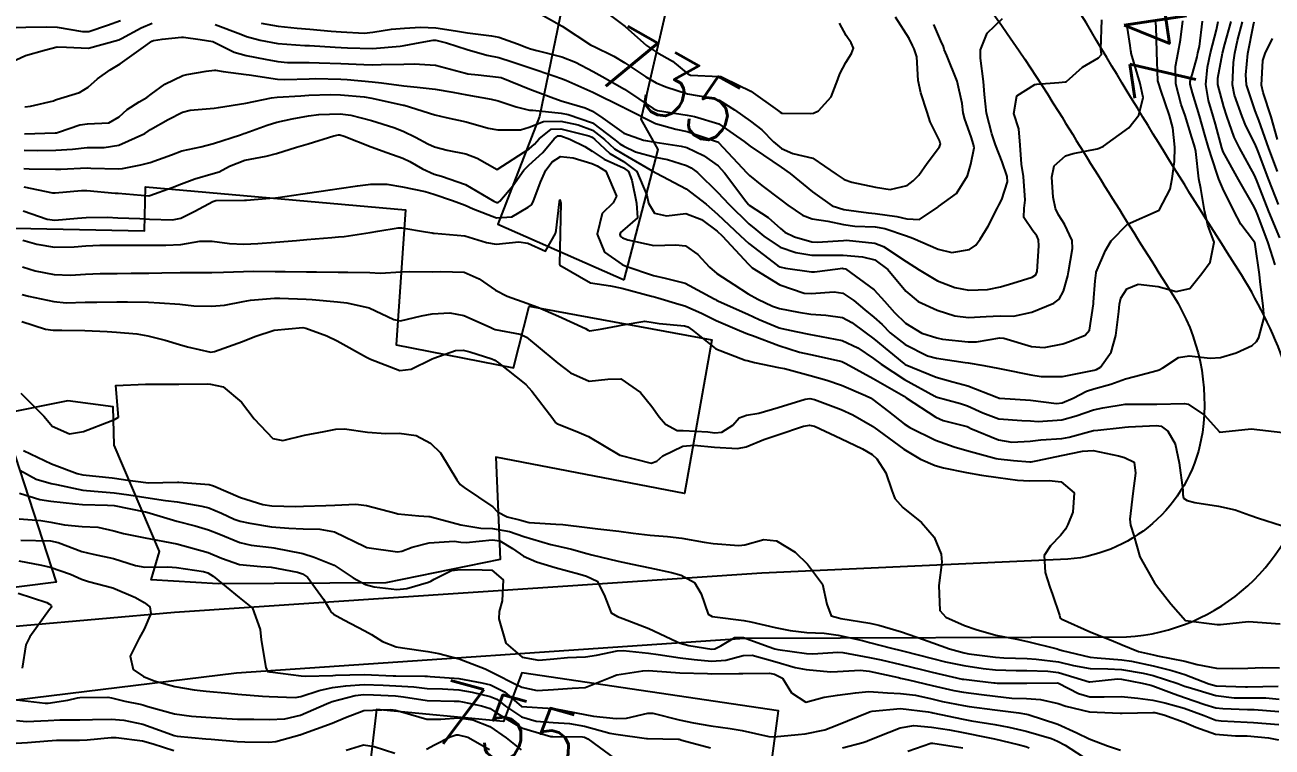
# Model space of a CAD drawing. Header units: metres. Extents: x 318500 to 325275, y 7408834 to 7428799.
# Drawn here: x 323613.6 to 323692.7, y 7419553.5 to 7419599.3 of the extents above; entities that cross this region are included whole.
import ezdxf
from ezdxf.enums import TextEntityAlignment as Align

# ---------------------------------------------------------------- set-up
doc = ezdxf.new("R2010")
doc.units = ezdxf.units.M
doc.header["$MEASUREMENT"] = 0
for name, color, linetype in [('Cotas', 45, 'Continuous'), ('Curvas de Nivel 1m', 11, 'Continuous'), ('Curvas de Nivel 5m', 15, 'Continuous'), ('Edificações', 30, 'Continuous'), ('Vias Primárias', 230, 'Continuous')]:
    doc.layers.add(name, color=color, linetype=linetype)
doc.styles.add('Style-STANDARD', font='STANDARD.shx')

msp = doc.modelspace()

# ---------------------------------------------------------------- linework, layer by layer
at = {"layer": 'Curvas de Nivel 1m', "flags": 128}
for points, elevation in [([(323613.095, 7419599.163), (323613.7, 7419599.192), (323615.024, 7419599.206), (323615.7, 7419599.185), (323617.3, 7419598.9), (323617.696, 7419598.905), (323618.878, 7419599.307), (323619.707, 7419599.6)], 736), ([(323613.585, 7419590.233), (323613.92, 7419590.21), (323615.585, 7419590.174), (323615.915, 7419590.187), (323617.586, 7419590.258), (323617.828, 7419590.255), (323619.586, 7419590.198), (323619.838, 7419590.215), (323621.002, 7419590.449), (323621.592, 7419590.602), (323622.934, 7419591.089), (323623.599, 7419591.342), (323624.803, 7419591.603), (323625.604, 7419591.804), (323627.312, 7419592.364), (323627.533, 7419592.439), (323627.612, 7419592.464), (323628.996, 7419592.97), (323629.622, 7419593.156), (323630.585, 7419593.366), (323631.629, 7419593.563), (323632.278, 7419593.652), (323633.631, 7419593.695), (323634.299, 7419593.605), (323635.625, 7419593.273), (323637.036, 7419592.821), (323637.615, 7419592.587), (323638.401, 7419592.218), (323639.194, 7419591.795), (323639.604, 7419591.607), (323640.411, 7419591.383), (323641.6, 7419591.151), (323642.315, 7419590.887), (323643.59, 7419590.15), (323645.604, 7419591.471), (323645.955, 7419591.768), (323646.245, 7419592.114), (323646.998, 7419592.727), (323647.62, 7419592.747), (323649.391, 7419592.296), (323649.612, 7419592.212), (323649.782, 7419592.067), (323650.719, 7419591.171), (323651.596, 7419590.671), (323652.445, 7419590.031), (323653.061, 7419588.531), (323653.183, 7419588.024), (323653.551, 7419587.397), (323654.325, 7419587.232), (323655.551, 7419587.375), (323656.535, 7419586.985), (323657.534, 7419586.246), (323657.839, 7419585.957), (323659.513, 7419584.16), (323659.756, 7419583.936), (323661.494, 7419582.838), (323663.043, 7419582.33), (323663.486, 7419582.302), (323664.949, 7419582.405), (323665.487, 7419582.319), (323666.204, 7419581.849), (323666.895, 7419581.259), (323667.47, 7419580.804), (323667.985, 7419580.342), (323668.496, 7419579.814), (323669.449, 7419579.064), (323670.872, 7419578.352), (323671.436, 7419578.189), (323673.256, 7419577.93), (323673.432, 7419577.906), (323674.433, 7419577.735), (323675.427, 7419577.544), (323675.64, 7419577.504), (323677.422, 7419577.149), (323678.069, 7419577.041), (323679.42, 7419577.031), (323679.946, 7419577.138), (323681.427, 7419577.431), (323681.586, 7419577.48), (323681.828, 7419577.636), (323682.503, 7419578.575), (323682.811, 7419579.63), (323683.003, 7419581.155), (323683.042, 7419581.627), (323683.117, 7419581.994), (323683.494, 7419582.586), (323684.215, 7419582.893), (323685.497, 7419582.739), (323686.637, 7419582.435), (323687.496, 7419582.609), (323687.926, 7419583.141), (323688.25, 7419583.559), (323688.787, 7419584.285), (323689.037, 7419585.548), (323688.637, 7419586.639), (323688.43, 7419587.557), (323688.182, 7419588.96), (323688.057, 7419589.563), (323687.871, 7419591.311), (323687.812, 7419591.567), (323687.769, 7419591.715), (323687.626, 7419592.194), (323687.188, 7419593.575), (323686.955, 7419594.273), (323686.617, 7419595.581), (323686.587, 7419596.68), (323686.752, 7419597.579), (323686.895, 7419598.391), (323687.044, 7419599.577)], 741), ([(323613.634, 7419594.124), (323614.009, 7419594.17), (323615.453, 7419594.523), (323615.59, 7419594.571), (323615.641, 7419594.589), (323617.103, 7419595.051), (323617.653, 7419595.37), (323618.249, 7419595.904), (323619.051, 7419596.479), (323619.674, 7419596.869), (323621.161, 7419597.924), (323621.689, 7419598.297), (323621.787, 7419598.341), (323622.351, 7419598.433), (323623.565, 7419598.548), (323623.692, 7419598.549), (323624.765, 7419598.404), (323625.563, 7419598.267), (323625.688, 7419598.209), (323626.911, 7419597.6), (323627.68, 7419597.384), (323628.874, 7419597.152), (323629.677, 7419597), (323630.299, 7419596.953), (323631.676, 7419596.946), (323632.307, 7419596.931), (323633.676, 7419596.881), (323635.131, 7419596.81), (323635.675, 7419596.806), (323636.24, 7419596.815), (323637.676, 7419596.829), (323638.315, 7419596.859), (323639.676, 7419596.772), (323641.579, 7419596.272), (323641.671, 7419596.243), (323641.722, 7419596.23), (323642.387, 7419596.169), (323643.668, 7419596.024), (323643.831, 7419595.984), (323645.657, 7419595.259), (323647.015, 7419594.741), (323647.646, 7419594.515), (323649.157, 7419594.077), (323649.637, 7419593.849), (323650.274, 7419593.416), (323651.616, 7419592.469), (323652.856, 7419592.028), (323653.609, 7419591.896), (323655.252, 7419591.641), (323655.606, 7419591.546), (323656.669, 7419591.043), (323657.594, 7419590.386), (323657.993, 7419589.956), (323659.352, 7419588.153), (323659.513, 7419587.94), (323659.56, 7419587.902), (323660.757, 7419587.127), (323661.545, 7419586.419), (323661.82, 7419586.183), (323662.428, 7419585.897), (323663.535, 7419585.566), (323663.867, 7419585.545), (323665.537, 7419585.668), (323665.722, 7419585.673), (323667.535, 7419585.494), (323668.071, 7419585.283), (323669.518, 7419584.335), (323670.343, 7419583.792), (323671.5, 7419583.103), (323672.587, 7419582.67), (323673.491, 7419582.511), (323674.67, 7419582.555), (323675.495, 7419582.72), (323676.272, 7419582.944), (323677.505, 7419583.341), (323677.727, 7419583.476), (323677.818, 7419583.695), (323677.915, 7419585.314), (323677.895, 7419585.695), (323677.792, 7419585.946), (323677.546, 7419586.268), (323676.973, 7419587.127), (323676.986, 7419587.709), (323677.055, 7419588.221), (323676.943, 7419589.71), (323676.814, 7419590.5), (323676.74, 7419591.713), (323676.645, 7419592.73), (323676.334, 7419593.72), (323676.534, 7419594.84), (323677.668, 7419595.539), (323677.802, 7419595.564), (323679.198, 7419595.677), (323679.618, 7419595.723), (323679.671, 7419595.746), (323680.698, 7419596.647), (323681.694, 7419597.233), (323681.896, 7419597.448), (323681.867, 7419597.648), (323681.845, 7419597.791), (323681.917, 7419599.647)], 738), ([(323625.704, 7419599.347), (323627.331, 7419598.73), (323627.693, 7419598.592), (323628.569, 7419598.351), (323629.688, 7419598.146), (323631.396, 7419598.023), (323631.687, 7419598.013), (323633.307, 7419597.906), (323633.686, 7419597.888), (323634.097, 7419597.864), (323635.686, 7419597.835), (323637.427, 7419597.974), (323637.688, 7419598.013), (323638.71, 7419598.215), (323639.53, 7419598.365), (323639.692, 7419598.359), (323640.376, 7419598.193), (323641.686, 7419597.762), (323642.939, 7419597.418), (323643.681, 7419597.253), (323644.538, 7419596.996), (323645.675, 7419596.607), (323647.178, 7419596.105), (323647.667, 7419595.933), (323647.928, 7419595.834), (323649.655, 7419595.06), (323651.566, 7419594.116), (323651.641, 7419594.074), (323651.701, 7419594.039), (323653.626, 7419593.068), (323654.904, 7419592.717), (323655.619, 7419592.559), (323657.423, 7419591.963), (323657.555, 7419591.906), (323657.609, 7419591.866), (323659.415, 7419589.942), (323659.587, 7419589.772), (323660.365, 7419589.141), (323661.565, 7419588.238), (323662.016, 7419587.903), (323662.931, 7419587.267), (323663.551, 7419587.027), (323664.536, 7419586.884), (323665.548, 7419586.672), (323666.266, 7419586.568), (323667.547, 7419586.524), (323668.15, 7419586.425), (323669.541, 7419585.949), (323669.944, 7419585.796), (323671.53, 7419585.113), (323672.397, 7419584.897), (323673.53, 7419585.089), (323673.919, 7419585.362), (323674.201, 7419585.743), (323674.718, 7419586.568), (323675.302, 7419587.733), (323675.393, 7419587.901), (323675.568, 7419588.264), (323675.925, 7419589.385), (323675.906, 7419589.725), (323675.604, 7419590.641), (323675.179, 7419591.734), (323674.943, 7419592.421), (323674.605, 7419593.74), (323674.48, 7419594.92), (323674.411, 7419595.743), (323674.22, 7419597.217), (323674.225, 7419597.745), (323674.647, 7419598.805), (323675.611, 7419599.731)], 737), ([(323650.596, 7419600.057), (323651.708, 7419599.219), (323653.04, 7419598.026), (323653.686, 7419597.606), (323654.701, 7419597.026), (323655.672, 7419596.232), (323655.831, 7419596.148), (323657.671, 7419596.063), (323657.758, 7419596.046), (323657.983, 7419595.957), (323659.658, 7419595.116), (323661.362, 7419593.914), (323661.52, 7419593.793), (323661.638, 7419593.737), (323663.454, 7419593.708), (323663.639, 7419593.741), (323663.964, 7419593.885), (323664.753, 7419594.774), (323665.18, 7419595.867), (323665.316, 7419596.225), (323665.686, 7419596.946), (323666.037, 7419597.512), (323666.169, 7419597.853), (323666.03, 7419598.182), (323665.708, 7419598.649), (323665.279, 7419599.43)], 734), ([(323611.936, 7419596.576), (323613.678, 7419597.387), (323614.881, 7419597.731), (323615.684, 7419597.938), (323616.275, 7419597.923), (323617.684, 7419597.856), (323619.601, 7419598.383), (323619.69, 7419598.428), (323619.765, 7419598.469), (323621.008, 7419599.143), (323621.705, 7419599.44)], 737), ([(323613.568, 7419589.054), (323615.396, 7419588.69), (323615.562, 7419588.677), (323617.238, 7419588.83), (323617.565, 7419588.833), (323619.366, 7419588.67), (323619.563, 7419588.651), (323621.504, 7419588.498), (323621.561, 7419588.506), (323622.973, 7419589.022), (323623.572, 7419589.247), (323624.417, 7419589.568), (323625.583, 7419589.898), (323625.953, 7419590.016), (323626.607, 7419590.375), (323627.594, 7419590.757), (323628.929, 7419591.015), (323629.598, 7419591.183), (323630.863, 7419591.581), (323631.605, 7419591.788), (323633.231, 7419592.286), (323633.535, 7419592.358), (323633.611, 7419592.354), (323633.876, 7419592.277), (323635.603, 7419591.597), (323636.583, 7419591.229), (323637.596, 7419590.878), (323638.04, 7419590.668), (323638.85, 7419590.211), (323639.585, 7419589.873), (323640.05, 7419589.728), (323641.575, 7419589.201), (323643.381, 7419588.153), (323643.559, 7419588.066), (323643.638, 7419588.07), (323643.745, 7419588.147), (323644.579, 7419589.131), (323645.281, 7419590.125), (323645.593, 7419590.429), (323646.483, 7419591.229), (323647.204, 7419592.104), (323647.426, 7419592.289), (323647.613, 7419592.295), (323648.199, 7419592.091), (323649.141, 7419591.612), (323649.603, 7419591.321), (323650.361, 7419590.822), (323651.592, 7419590.256), (323651.91, 7419590.037), (323652.131, 7419589.485), (323652.408, 7419588.032), (323652.471, 7419587.106), (323651.533, 7419586.267), (323651.398, 7419586.176), (323651.357, 7419586.043), (323651.407, 7419585.92), (323651.528, 7419585.835), (323651.864, 7419585.699), (323653.523, 7419585.339), (323654.903, 7419585.379), (323655.523, 7419585.313), (323656.313, 7419584.773), (323657.042, 7419583.967), (323657.504, 7419583.575), (323658.581, 7419582.862), (323659.485, 7419582.276), (323660.098, 7419581.931), (323661.045, 7419581.486), (323661.474, 7419581.347), (323662.687, 7419581.107), (323663.471, 7419580.986), (323664.424, 7419580.917), (323665.469, 7419580.787), (323666.074, 7419580.459), (323666.891, 7419579.839), (323667.454, 7419579.42), (323669.373, 7419577.858), (323669.43, 7419577.817), (323669.455, 7419577.8), (323671.418, 7419576.998), (323672.479, 7419576.699), (323673.411, 7419576.453), (323675.269, 7419575.722), (323675.36, 7419575.681), (323675.399, 7419575.666), (323675.458, 7419575.661), (323677.398, 7419575.528), (323679.051, 7419575.329), (323679.397, 7419575.362), (323680.094, 7419575.66), (323680.947, 7419576.107), (323681.409, 7419576.251), (323682.489, 7419576.554), (323683.419, 7419576.892), (323683.989, 7419577.044), (323685.427, 7419577.41), (323685.557, 7419577.46), (323685.777, 7419577.587), (323686.778, 7419578.239), (323687.442, 7419578.343), (323688.785, 7419578.205), (323689.44, 7419578.237), (323690.435, 7419578.536), (323691.453, 7419579.012), (323691.714, 7419579.25), (323691.867, 7419579.506), (323692.197, 7419580.779), (323692.137, 7419581.503), (323691.959, 7419583.049), (323691.904, 7419583.506), (323691.633, 7419585.415), (323691.609, 7419585.509), (323691.541, 7419585.637), (323690.729, 7419586.699), (323690.275, 7419587.529), (323689.581, 7419588.945), (323689.332, 7419589.544), (323689.205, 7419589.937), (323688.684, 7419591.554), (323688.437, 7419592.366), (323688.099, 7419593.563), (323687.662, 7419595.031), (323687.507, 7419595.572), (323687.507, 7419595.737), (323687.681, 7419596.318), (323687.95, 7419597.312), (323688.012, 7419597.565), (323688.097, 7419597.958), (323688.287, 7419599.561)], 742), ([(323613.609, 7419592.427), (323615.566, 7419592.477), (323615.61, 7419592.478), (323615.648, 7419592.482), (323615.783, 7419592.518), (323617.129, 7419592.993), (323617.618, 7419593.055), (323618.972, 7419593.127), (323619.625, 7419593.497), (323620.124, 7419593.971), (323620.891, 7419594.451), (323621.364, 7419594.725), (323621.648, 7419594.942), (323622.511, 7419595.578), (323623.665, 7419596.116), (323623.905, 7419596.178), (323625.142, 7419596.398), (323625.671, 7419596.458), (323625.737, 7419596.455), (323626.205, 7419596.382), (323627.667, 7419596.19), (323627.863, 7419596.162), (323629.663, 7419595.888), (323630.129, 7419595.867), (323631.664, 7419595.915), (323632.049, 7419595.919), (323633.664, 7419595.882), (323634.078, 7419595.862), (323635.662, 7419595.727), (323636.256, 7419595.657), (323637.659, 7419595.474), (323638.504, 7419595.371), (323639.656, 7419595.247), (323640.772, 7419595.07), (323641.651, 7419594.886), (323643.194, 7419594.609), (323643.645, 7419594.51), (323644.781, 7419594.133), (323645.637, 7419593.928), (323645.842, 7419593.913), (323647.634, 7419593.725), (323648.078, 7419593.648), (323649.626, 7419593.117), (323651.044, 7419592.048), (323651.35, 7419591.786), (323651.606, 7419591.629), (323652.347, 7419591.288), (323653.599, 7419590.948), (323654.381, 7419590.791), (323655.594, 7419590.415), (323655.883, 7419590.276), (323656.28, 7419589.98), (323657.571, 7419588.704), (323658.268, 7419587.953), (323659.548, 7419586.724), (323659.975, 7419586.364), (323660.482, 7419585.926), (323661.53, 7419585.233), (323662.525, 7419584.895), (323663.523, 7419584.733), (323664.672, 7419584.72), (323665.523, 7419584.73), (323666.733, 7419584.631), (323667.519, 7419584.427), (323668.349, 7419583.817), (323669.49, 7419582.447), (323670.28, 7419581.792), (323671.475, 7419581.244), (323672.594, 7419580.886), (323673.47, 7419580.78), (323674.58, 7419580.842), (323675.472, 7419580.873), (323676.319, 7419580.864), (323677.474, 7419581.109), (323678.873, 7419581.679), (323679.219, 7419581.938), (323679.492, 7419582.447), (323679.765, 7419583.408), (323679.811, 7419583.667), (323680.052, 7419585.145), (323680.025, 7419585.665), (323679.55, 7419586.69), (323679.168, 7419587.287), (323678.983, 7419587.679), (323678.839, 7419588.413), (323678.754, 7419589.683), (323678.893, 7419590.388), (323679.61, 7419591.022), (323680.106, 7419591.172), (323681.617, 7419591.47), (323681.756, 7419591.51), (323682.025, 7419591.644), (323683.632, 7419592.797), (323684.261, 7419593.611), (323684.532, 7419594.732), (323684.356, 7419595.61), (323683.782, 7419597.535), (323683.765, 7419597.619), (323683.762, 7419597.681), (323683.704, 7419598.025), (323683.495, 7419599.401)], 739), ([(323628.626, 7419599.431), (323629.704, 7419599.24), (323630.896, 7419599.128), (323631.701, 7419599.06), (323633.053, 7419598.937), (323633.699, 7419598.878), (323635.153, 7419598.81), (323635.699, 7419598.868), (323636.89, 7419599.055), (323637.703, 7419599.118), (323638.733, 7419599.186), (323639.704, 7419599.145), (323640.937, 7419598.953), (323641.7, 7419598.826), (323643.22, 7419598.634), (323643.696, 7419598.551), (323644.871, 7419598.132), (323645.462, 7419597.898), (323645.687, 7419597.816), (323646.099, 7419597.703), (323647.682, 7419597.299), (323648.556, 7419596.964), (323649.673, 7419596.371), (323649.865, 7419596.26), (323650.235, 7419596.062), (323651.658, 7419595.255), (323653.482, 7419594.022), (323653.639, 7419593.933), (323653.753, 7419593.903), (323655.634, 7419593.602), (323656.089, 7419593.528), (323657.626, 7419593.054), (323659.248, 7419591.944), (323659.616, 7419591.645), (323660.473, 7419591.061), (323661.596, 7419590.312), (323662.167, 7419589.901), (323663.573, 7419588.74), (323664.826, 7419587.867), (323665.558, 7419587.617), (323667.132, 7419587.413), (323667.555, 7419587.379), (323668.925, 7419587.181), (323669.552, 7419587.026), (323670.36, 7419586.984), (323671.528, 7419587.78), (323671.544, 7419587.796), (323671.56, 7419587.808), (323672.706, 7419588.63), (323673.399, 7419589.753), (323673.443, 7419589.902), (323673.601, 7419590.508), (323673.824, 7419591.541), (323673.79, 7419591.748), (323673.625, 7419592.226), (323673.228, 7419593.348), (323673.13, 7419593.758), (323673.055, 7419594.352), (323672.747, 7419595.764), (323672.084, 7419597.385), (323671.929, 7419597.777), (323671.873, 7419597.949), (323671.705, 7419598.311), (323671.274, 7419599.345)], 736), ([(323692.896, 7419584.12), (323692.456, 7419585.501), (323691.796, 7419587.269), (323691.7, 7419587.509), (323691.564, 7419587.8), (323690.578, 7419589.525), (323689.616, 7419591.275), (323689.517, 7419591.542), (323689.112, 7419593.025), (323688.963, 7419593.55), (323688.668, 7419594.542), (323688.501, 7419595.558), (323688.604, 7419596.639), (323688.812, 7419597.553), (323689.192, 7419599.025), (323689.28, 7419599.547)], 743), ([(323693.203, 7419585.834), (323692.513, 7419587.5), (323691.81, 7419589.285), (323691.723, 7419589.509), (323691.594, 7419589.798), (323690.639, 7419591.525), (323690.309, 7419592.212), (323689.843, 7419593.537), (323689.649, 7419594.124), (323689.278, 7419595.546), (323689.276, 7419595.946), (323689.567, 7419597.542), (323689.706, 7419598.114), (323690.11, 7419599.534)], 744), ([(323693.054, 7419590.04), (323692.5, 7419591.501), (323691.862, 7419593.283), (323691.785, 7419593.509), (323691.645, 7419593.874), (323691.096, 7419595.519), (323691.037, 7419596.162), (323691.18, 7419597.518), (323691.53, 7419599.325), (323691.582, 7419599.512)], 746), ([(323693.05, 7419592.071), (323692.642, 7419593.5), (323692.136, 7419595.032), (323692.04, 7419595.506), (323692.122, 7419597.077), (323692.263, 7419597.504), (323692.74, 7419598.469)], 747), ([(323613.545, 7419587.53), (323615.053, 7419587.012), (323615.536, 7419586.948), (323616.973, 7419587.071), (323617.539, 7419587.126), (323618.886, 7419587.133), (323619.54, 7419587.106), (323620.941, 7419587.047), (323621.539, 7419587.011), (323622.992, 7419586.971), (323623.54, 7419587.081), (323624.426, 7419587.528), (323625.556, 7419588.139), (323625.748, 7419588.196), (323627.558, 7419588.216), (323627.69, 7419588.226), (323629.172, 7419588.344), (323629.532, 7419588.369), (323629.561, 7419588.373), (323631.271, 7419588.608), (323631.565, 7419588.652), (323632.992, 7419588.865), (323633.57, 7419588.947), (323634.724, 7419589.117), (323635.575, 7419589.237), (323636.597, 7419589.222), (323637.572, 7419589.055), (323639.014, 7419588.763), (323639.566, 7419588.602), (323640.745, 7419588.188), (323641.556, 7419587.893), (323642.063, 7419587.662), (323643.544, 7419587.099), (323644.512, 7419587.169), (323645.555, 7419587.764), (323645.753, 7419587.922), (323645.867, 7419588.117), (323646.339, 7419589.352), (323646.673, 7419590.109), (323647.061, 7419590.639), (323647.599, 7419590.99), (323648.402, 7419590.891), (323649.595, 7419590.539), (323649.93, 7419590.401), (323650.466, 7419590.057), (323651.146, 7419588.467), (323650.939, 7419588.049), (323650.248, 7419587.361), (323649.926, 7419586.064), (323650.386, 7419584.925), (323651.511, 7419584.127), (323651.74, 7419584.038), (323653.501, 7419583.441), (323654.232, 7419583.276), (323655.494, 7419582.954), (323657.334, 7419581.962), (323657.427, 7419581.908), (323657.479, 7419581.884), (323657.615, 7419581.822), (323659.47, 7419580.98), (323660.195, 7419580.657), (323661.462, 7419580.125), (323661.627, 7419580.072), (323662.526, 7419579.894), (323663.457, 7419579.699), (323663.67, 7419579.665), (323665.452, 7419579.308), (323666.447, 7419578.843), (323667.435, 7419578.168), (323667.92, 7419577.823), (323669.416, 7419576.854), (323671.332, 7419575.781), (323671.4, 7419575.751), (323672.953, 7419575.314), (323673.394, 7419575.173), (323674.378, 7419574.723), (323675.386, 7419574.345), (323676.854, 7419574.237), (323677.385, 7419574.223), (323677.882, 7419574.19), (323679.386, 7419574.298), (323680.28, 7419574.548), (323681.393, 7419574.914), (323681.973, 7419575.055), (323683.397, 7419575.274), (323685.092, 7419575.29), (323685.397, 7419575.29), (323687.158, 7419575.333), (323687.397, 7419575.288), (323688.418, 7419574.578), (323689.346, 7419573.54), (323689.38, 7419573.517), (323689.589, 7419573.537), (323691.382, 7419573.718), (323693.38, 7419573.49)], 743), ([(323613.521, 7419585.673), (323614.399, 7419585.417), (323615.517, 7419585.227), (323616.775, 7419585.249), (323617.518, 7419585.321), (323618.39, 7419585.358), (323619.519, 7419585.365), (323620.426, 7419585.364), (323621.519, 7419585.373), (323622.589, 7419585.359), (323623.52, 7419585.412), (323624.727, 7419585.607), (323625.522, 7419585.625), (323626.617, 7419585.469), (323627.521, 7419585.432), (323628.409, 7419585.464), (323629.522, 7419585.549), (323630.872, 7419585.668), (323631.524, 7419585.723), (323633.094, 7419585.855), (323633.526, 7419585.883), (323633.889, 7419585.914), (323635.529, 7419586.173), (323636.012, 7419586.253), (323637.315, 7419586.452), (323637.533, 7419586.452), (323639.031, 7419586.207), (323639.464, 7419586.135), (323639.529, 7419586.132), (323639.596, 7419586.133), (323641.528, 7419585.95), (323642.897, 7419585.533), (323643.523, 7419585.422), (323644.963, 7419585.567), (323645.524, 7419585.493), (323646.654, 7419584.973), (323647.291, 7419586.102), (323647.334, 7419586.301), (323647.533, 7419588.1), (323647.535, 7419588.125), (323647.562, 7419588.241), (323647.607, 7419588.099), (323647.611, 7419588.047), (323647.57, 7419586.099), (323647.542, 7419584.131), (323647.555, 7419584.099), (323649.494, 7419582.982), (323650.765, 7419582.777), (323651.489, 7419582.647), (323653.37, 7419582.133), (323653.481, 7419582.103), (323653.765, 7419582.016), (323655.104, 7419581.623), (323655.475, 7419581.506), (323656.537, 7419581.041), (323657.466, 7419580.586), (323658.954, 7419579.945), (323659.457, 7419579.746), (323659.76, 7419579.63), (323661.446, 7419578.991), (323662.742, 7419578.589), (323663.438, 7419578.425), (323665.258, 7419578.036), (323665.432, 7419577.981), (323665.696, 7419577.856), (323667.416, 7419576.906), (323669.35, 7419575.801), (323669.379, 7419575.779), (323669.4, 7419575.766), (323669.506, 7419575.692), (323671.387, 7419574.449), (323671.858, 7419574.246), (323673.381, 7419573.861), (323673.462, 7419573.83), (323673.621, 7419573.746), (323675.37, 7419573.022), (323676.206, 7419572.873), (323677.369, 7419572.946), (323678.042, 7419573.018), (323679.372, 7419573.11), (323679.848, 7419573.188), (323681.38, 7419573.609), (323681.405, 7419573.614), (323681.655, 7419573.637), (323683.199, 7419573.805), (323683.382, 7419573.822), (323683.602, 7419573.836), (323685.383, 7419573.919), (323685.674, 7419573.878), (323686.096, 7419573.579), (323686.561, 7419572.765), (323686.817, 7419571.568), (323687.053, 7419569.835), (323687.06, 7419569.564), (323687.084, 7419569.33), (323687.316, 7419569.167), (323687.815, 7419569.055), (323689.313, 7419568.818), (323690.372, 7419568.585), (323691.307, 7419568.247), (323691.849, 7419568.048), (323693.301, 7419567.591)], 744), ([(323613.475, 7419582.242), (323613.883, 7419582.135), (323615.469, 7419581.781), (323616.265, 7419581.715), (323617.469, 7419581.74), (323618.203, 7419581.755), (323619.47, 7419581.773), (323620.153, 7419581.776), (323621.47, 7419581.751), (323622.187, 7419581.715), (323623.468, 7419581.625), (323624.348, 7419581.525), (323625.466, 7419581.485), (323626.293, 7419581.553), (323627.471, 7419581.784), (323627.948, 7419581.881), (323629.475, 7419582), (323629.815, 7419581.995), (323631.474, 7419581.938), (323631.863, 7419581.916), (323633.472, 7419581.774), (323634.045, 7419581.701), (323635.467, 7419581.383), (323637.038, 7419580.655), (323637.455, 7419580.566), (323638.784, 7419580.887), (323639.462, 7419581.008), (323640.585, 7419581.067), (323641.461, 7419580.911), (323643.148, 7419580.155), (323643.351, 7419580.053), (323643.449, 7419580.024), (323645.041, 7419579.722), (323645.444, 7419579.534), (323647.173, 7419578.103), (323647.427, 7419577.882), (323648.231, 7419577.275), (323649.41, 7419576.75), (323650.598, 7419576.867), (323651.413, 7419576.893), (323652.661, 7419576.027), (323653.391, 7419575.142), (323653.857, 7419574.486), (323654.257, 7419574.007), (323655.001, 7419573.622), (323655.374, 7419573.603), (323656.931, 7419573.524), (323657.373, 7419573.474), (323657.826, 7419573.502), (323658.523, 7419573.949), (323658.921, 7419574.408), (323659.386, 7419574.58), (323660.171, 7419574.711), (323661.392, 7419575.07), (323663.117, 7419575.604), (323663.398, 7419575.637), (323663.694, 7419575.58), (323665.391, 7419574.95), (323666.136, 7419574.597), (323667.381, 7419573.895), (323667.42, 7419573.869), (323667.469, 7419573.829), (323669.359, 7419572.422), (323670.42, 7419571.789), (323671.344, 7419571.392), (323671.879, 7419571.235), (323673.338, 7419570.941), (323674.288, 7419570.783), (323675.334, 7419570.631), (323676.567, 7419570.472), (323677.331, 7419570.414), (323678.579, 7419570.434), (323679.33, 7419570.349), (323680.154, 7419569.657), (323680.086, 7419568.437), (323679.762, 7419567.663), (323679.606, 7419567.355), (323679.289, 7419566.951), (323678.658, 7419566.301), (323678.253, 7419565.685), (323678.327, 7419564.611), (323678.627, 7419563.679), (323678.781, 7419563.222), (323679.222, 7419561.9), (323679.273, 7419561.721), (323679.333, 7419561.668), (323681.208, 7419560.83), (323682.503, 7419560.325), (323683.196, 7419560.02), (323684.246, 7419559.604), (323685.187, 7419559.384), (323685.437, 7419559.335), (323687.181, 7419558.979), (323687.962, 7419558.768), (323689.175, 7419558.545), (323690.18, 7419558.52), (323691.176, 7419558.548), (323692.091, 7419558.581), (323693.176, 7419558.556)], 746), ([(323613.45, 7419580.516), (323614.953, 7419580.036), (323615.445, 7419579.984), (323615.985, 7419579.974), (323617.444, 7419579.946), (323618.865, 7419579.899), (323619.444, 7419579.851), (323620.735, 7419579.743), (323621.442, 7419579.624), (323622.533, 7419579.335), (323623.436, 7419579.07), (323623.945, 7419578.922), (323625.432, 7419578.582), (323625.666, 7419578.62), (323627.439, 7419579.264), (323628.225, 7419579.57), (323629.446, 7419579.969), (323631.271, 7419580.135), (323631.448, 7419580.105), (323632.776, 7419579.622), (323633.44, 7419579.302), (323635.304, 7419578.261), (323635.429, 7419578.194), (323635.561, 7419578.125), (323637.418, 7419577.417), (323638.13, 7419577.509), (323639.429, 7419578.14), (323639.471, 7419578.158), (323639.57, 7419578.199), (323640.935, 7419578.685), (323641.435, 7419578.71), (323641.857, 7419578.596), (323643.253, 7419578.153), (323643.429, 7419578.075), (323643.665, 7419577.907), (323645.406, 7419576.528), (323645.787, 7419576.116), (323647.104, 7419574.372), (323647.308, 7419574.101), (323647.369, 7419574.047), (323648.782, 7419573.49), (323649.367, 7419573.237), (323651.35, 7419572.04), (323653.343, 7419571.538), (323653.701, 7419571.659), (323654.084, 7419572.009), (323655.359, 7419572.623), (323656.071, 7419572.689), (323657.359, 7419572.555), (323658.829, 7419572.474), (323659.36, 7419572.581), (323660.495, 7419573.051), (323661.371, 7419573.334), (323662.996, 7419573.886), (323663.381, 7419573.941), (323663.698, 7419573.877), (323665.369, 7419573.107), (323666.746, 7419572.452), (323667.354, 7419572.093), (323667.651, 7419571.825), (323668.221, 7419570.933), (323668.608, 7419569.811), (323668.802, 7419569.295), (323669.309, 7419568.721), (323670.487, 7419567.788), (323671.286, 7419566.845), (323671.736, 7419565.773), (323671.77, 7419565.265), (323671.582, 7419563.775), (323671.64, 7419562.19), (323672.036, 7419561.768), (323673.213, 7419561.255), (323673.947, 7419561.001), (323675.204, 7419560.643), (323676.523, 7419560.384), (323677.198, 7419560.242), (323679.089, 7419559.774), (323679.191, 7419559.736), (323679.399, 7419559.667), (323681.184, 7419559.244), (323681.623, 7419559.196), (323683.182, 7419559.076), (323683.8, 7419558.991), (323685.177, 7419558.702), (323686.343, 7419558.402), (323687.169, 7419558.146), (323688.695, 7419557.545), (323689.159, 7419557.433), (323691.017, 7419557.371), (323691.159, 7419557.369), (323693.089, 7419557.411)], 747), ([(323613.391, 7419575.981), (323614.852, 7419574.528), (323615.087, 7419574.244), (323615.364, 7419573.888), (323616.463, 7419573.405), (323617.361, 7419573.554), (323619.118, 7419574.224), (323619.369, 7419574.328), (323619.571, 7419574.467), (323619.4, 7419576.47), (323621.3, 7419576.543), (323621.402, 7419576.545), (323623.27, 7419576.553), (323623.402, 7419576.555), (323625.232, 7419576.563), (323625.402, 7419576.551), (323626.204, 7419576.378), (323627.386, 7419575.405), (323628.174, 7419574.352), (323629.358, 7419573.105), (323629.996, 7419572.97), (323631.36, 7419573.311), (323632.619, 7419573.548), (323633.364, 7419573.697), (323633.915, 7419573.724), (323635.363, 7419573.511), (323636.533, 7419573.414), (323637.362, 7419573.437), (323638.448, 7419573.301), (323639.356, 7419572.813), (323639.985, 7419572.194), (323641.031, 7419570.477), (323641.244, 7419570.181), (323641.319, 7419570.119), (323641.489, 7419570.006), (323643.299, 7419568.767), (323643.614, 7419568.465), (323644.217, 7419568.136), (323645.094, 7419567.92), (323645.296, 7419567.868), (323645.622, 7419567.79), (323647.294, 7419567.682), (323647.743, 7419567.643), (323649.291, 7419567.462), (323649.967, 7419567.383), (323651.288, 7419567.231), (323652.208, 7419567.109), (323653.284, 7419566.979), (323654.392, 7419566.895), (323655.282, 7419566.791), (323656.711, 7419566.536), (323657.277, 7419566.458), (323658.903, 7419566.316), (323659.276, 7419566.358), (323660.493, 7419566.711), (323661.281, 7419566.616), (323662.469, 7419565.892), (323663.259, 7419565.144), (323664.203, 7419563.87), (323664.485, 7419562.61), (323664.765, 7419561.865), (323665.218, 7419561.727), (323665.377, 7419561.698), (323667.213, 7419561.387), (323667.772, 7419561.262), (323669.206, 7419560.846), (323670.614, 7419560.371), (323671.196, 7419560.159), (323672.256, 7419559.764), (323673.186, 7419559.508), (323673.476, 7419559.455), (323675.183, 7419559.239), (323675.698, 7419559.199), (323677.182, 7419559.153), (323677.749, 7419559.124), (323679.179, 7419558.945), (323680.114, 7419558.717), (323681.173, 7419558.528), (323682.295, 7419558.507), (323683.173, 7419558.455), (323684.535, 7419558.234), (323685.167, 7419558.085), (323686.728, 7419557.566), (323687.046, 7419557.449), (323687.158, 7419557.41), (323687.381, 7419557.335), (323689.153, 7419556.803), (323690.295, 7419556.667), (323691.151, 7419556.66), (323692.321, 7419556.662), (323693.151, 7419556.571)], 748), ([(323613.559, 7419572.334), (323615.335, 7419571.494), (323616.952, 7419570.877), (323617.324, 7419570.795), (323619.187, 7419570.607), (323619.322, 7419570.588), (323620.174, 7419570.457), (323621.318, 7419570.313), (323621.452, 7419570.305), (323623.319, 7419570.338), (323623.401, 7419570.337), (323625.317, 7419570.19), (323625.593, 7419570.109), (323627.305, 7419569.373), (323628.727, 7419568.917), (323629.297, 7419568.829), (323630.814, 7419568.801), (323631.298, 7419568.81), (323632.728, 7419568.859), (323633.299, 7419568.887), (323634.632, 7419568.935), (323635.299, 7419568.861), (323637.159, 7419568.365), (323637.292, 7419568.336), (323638.624, 7419568.21), (323639.252, 7419568.163), (323639.29, 7419568.165), (323639.325, 7419568.164), (323641.284, 7419567.629), (323642.55, 7419567.428), (323643.283, 7419567.401), (323644.372, 7419567.219), (323645.282, 7419566.894), (323646.991, 7419566.386), (323647.273, 7419566.322), (323648.294, 7419566.085), (323649.266, 7419565.82), (323649.593, 7419565.737), (323651.259, 7419565.332), (323652.15, 7419565.138), (323653.253, 7419564.905), (323654.636, 7419564.612), (323655.247, 7419564.448), (323656.099, 7419563.977), (323656.525, 7419563.263), (323656.966, 7419561.964), (323657.218, 7419561.821), (323657.372, 7419561.805), (323659.215, 7419561.574), (323659.666, 7419561.481), (323661.208, 7419561.124), (323662.161, 7419560.94), (323663.204, 7419560.805), (323664.315, 7419560.757), (323665.202, 7419560.637), (323666.739, 7419560.295), (323667.195, 7419560.181), (323668.582, 7419559.809), (323669.188, 7419559.66), (323669.371, 7419559.614), (323671.181, 7419559.153), (323671.996, 7419558.949), (323673.174, 7419558.704), (323674.385, 7419558.518), (323675.171, 7419558.449), (323676.483, 7419558.394), (323677.17, 7419558.389), (323678.487, 7419558.363), (323679.169, 7419558.262), (323681.119, 7419557.682), (323681.161, 7419557.677), (323682.918, 7419557.868), (323683.164, 7419557.856), (323684.464, 7419557.6), (323685.031, 7419557.464), (323685.158, 7419557.422), (323686.494, 7419556.91), (323687.151, 7419556.694), (323688.444, 7419556.25), (323689.145, 7419556.039), (323689.593, 7419555.982), (323691.144, 7419555.932), (323691.566, 7419555.925), (323693.143, 7419555.789)], 749), ([(323613.306, 7419569.637), (323614.592, 7419569.239), (323615.299, 7419569.127), (323616.843, 7419568.958), (323617.296, 7419568.928), (323618.888, 7419568.884), (323619.296, 7419568.848), (323621.268, 7419568.463), (323621.29, 7419568.458), (323621.371, 7419568.439), (323623.284, 7419567.867), (323624.437, 7419567.559), (323625.279, 7419567.317), (323625.949, 7419567.052), (323627.272, 7419566.519), (323627.987, 7419566.353), (323629.268, 7419566.197), (323629.429, 7419566.177), (323631.262, 7419565.807), (323631.972, 7419565.587), (323633.252, 7419565.078), (323634.465, 7419564.268), (323635.234, 7419563.849), (323635.789, 7419563.695), (323637.23, 7419563.533), (323637.856, 7419563.596), (323639.237, 7419564.005), (323639.382, 7419564.055), (323639.594, 7419564.196), (323640.689, 7419564.745), (323641.249, 7419564.8), (323642.638, 7419564.77), (323643.249, 7419564.76), (323643.962, 7419564.139), (323643.908, 7419562.82), (323643.712, 7419562.143), (323643.679, 7419561.677), (323644.135, 7419560.136), (323645.177, 7419559.234), (323646.227, 7419559.057), (323647.176, 7419559.136), (323648.036, 7419559.228), (323649.178, 7419559.272), (323649.878, 7419559.361), (323651.184, 7419559.646), (323651.564, 7419559.656), (323653.182, 7419559.497), (323653.782, 7419559.41), (323655.178, 7419559.19), (323656.065, 7419559.088), (323657.176, 7419558.997), (323658.08, 7419559.047), (323659.181, 7419559.351), (323659.755, 7419559.358), (323661.176, 7419558.966), (323662.471, 7419558.59), (323663.169, 7419558.455), (323664.714, 7419558.317), (323665.167, 7419558.323), (323666.592, 7419558.415), (323667.168, 7419558.352), (323669.022, 7419557.943), (323669.162, 7419557.915), (323669.65, 7419557.795), (323671.157, 7419557.444), (323672.524, 7419557.13), (323673.153, 7419557.015), (323674.285, 7419556.866), (323675.15, 7419556.761), (323676.209, 7419556.65), (323677.149, 7419556.614), (323678.029, 7419556.567), (323679.146, 7419556.306), (323679.623, 7419556.141), (323681.141, 7419555.786), (323683.077, 7419555.684), (323683.141, 7419555.683), (323683.205, 7419555.683), (323685.141, 7419555.737), (323685.278, 7419555.725), (323685.849, 7419555.579), (323687.134, 7419555.129), (323687.878, 7419554.804), (323689.122, 7419554.366), (323690.385, 7419554.257), (323691.121, 7419554.246), (323692.479, 7419554.13), (323693.118, 7419554.011)], 751), ([(323613.285, 7419568.014), (323614.652, 7419567.898), (323615.283, 7419567.81), (323616.154, 7419567.639), (323617.28, 7419567.525), (323618.275, 7419567.48), (323619.278, 7419567.259), (323619.897, 7419567.082), (323621.274, 7419566.81), (323623.27, 7419566.42), (323625.262, 7419565.878), (323626.113, 7419565.521), (323627.251, 7419565.109), (323628.599, 7419564.998), (323629.249, 7419564.939), (323630.935, 7419564.624), (323631.243, 7419564.529), (323631.55, 7419564.305), (323632.581, 7419562.928), (323632.952, 7419562.284), (323633.041, 7419562.115), (323633.207, 7419561.972), (323633.864, 7419561.613), (323635.196, 7419560.907), (323635.615, 7419560.674), (323636.314, 7419560.243), (323637.185, 7419559.905), (323637.585, 7419559.823), (323639.181, 7419559.595), (323639.893, 7419559.479), (323641.174, 7419559.141), (323642.817, 7419558.504), (323643.163, 7419558.335), (323643.534, 7419558.144), (323644.617, 7419557.59), (323645.152, 7419557.334), (323646.123, 7419557.137), (323647.151, 7419557.199), (323648.347, 7419557.277), (323649.153, 7419557.327), (323650.965, 7419558.043), (323651.1, 7419558.102), (323651.161, 7419558.114), (323652.809, 7419558.38), (323653.166, 7419558.388), (323654.889, 7419558.27), (323655.164, 7419558.252), (323656.927, 7419558.2), (323657.163, 7419558.191), (323658.906, 7419558.201), (323659.164, 7419558.211), (323660.844, 7419558.235), (323661.164, 7419558.172), (323661.674, 7419557.902), (323662.241, 7419556.984), (323663.145, 7419556.392), (323664.322, 7419556.695), (323665.15, 7419556.822), (323666.29, 7419556.982), (323667.152, 7419557.07), (323668.326, 7419556.987), (323669.151, 7419556.943), (323670.113, 7419556.828), (323671.148, 7419556.59), (323671.816, 7419556.439), (323673.144, 7419556.167), (323673.509, 7419556.11), (323675.142, 7419555.911), (323676.655, 7419555.705), (323677.139, 7419555.619), (323677.237, 7419555.6), (323679.13, 7419555.002), (323680.328, 7419554.446), (323681.116, 7419554.072), (323682.266, 7419553.628), (323683.106, 7419553.346)], 752), ([(323613.388, 7419566.665), (323615.271, 7419566.62), (323615.749, 7419566.515), (323617.262, 7419565.938), (323617.976, 7419565.773), (323619.255, 7419565.497), (323620.649, 7419565.049), (323621.248, 7419564.942), (323622.709, 7419564.965), (323623.248, 7419564.922), (323624.968, 7419564.671), (323625.243, 7419564.59), (323625.579, 7419564.385), (323627.22, 7419563.034), (323628.076, 7419562.351), (323628.556, 7419560.986), (323628.614, 7419560.346), (323628.918, 7419558.588), (323629.022, 7419558.341), (323629.16, 7419558.311), (323629.193, 7419558.306), (323631.156, 7419558.048), (323631.416, 7419558.046), (323633.157, 7419558.083), (323633.341, 7419558.094), (323635.158, 7419558.153), (323636.985, 7419558.06), (323637.158, 7419558.048), (323638.997, 7419558.041), (323639.158, 7419558.032), (323639.335, 7419558.022), (323641.157, 7419557.882), (323642.62, 7419557.623), (323643.153, 7419557.482), (323644.054, 7419557.041), (323645.13, 7419556.12), (323647.138, 7419555.982), (323647.271, 7419555.965), (323649.133, 7419555.597), (323649.694, 7419555.5), (323651.13, 7419555.363), (323651.782, 7419555.382), (323653.135, 7419555.693), (323653.455, 7419555.696), (323655.129, 7419555.274), (323656.032, 7419555.071), (323657.124, 7419554.896), (323658.352, 7419554.717), (323659.12, 7419554.587), (323660.815, 7419554.214), (323661.114, 7419554.194), (323662.66, 7419554.343), (323663.117, 7419554.379), (323664.346, 7419554.644), (323665.126, 7419554.931), (323665.783, 7419555.198), (323667.139, 7419555.758), (323667.189, 7419555.779), (323667.366, 7419555.827), (323669.142, 7419555.986), (323670.915, 7419555.782), (323671.139, 7419555.736), (323671.196, 7419555.722), (323673.133, 7419555.31), (323673.66, 7419555.214), (323675.129, 7419554.978), (323676.026, 7419554.812), (323677.123, 7419554.552), (323678.717, 7419554.075), (323679.114, 7419553.923), (323679.6, 7419553.663), (323681.096, 7419552.698)], 753), ([(323613.252, 7419565.349), (323614.704, 7419565.072), (323615.246, 7419564.945), (323616.535, 7419564.507), (323617.235, 7419564.197), (323617.68, 7419564.046), (323619.228, 7419563.643), (323620.65, 7419563.017), (323621.214, 7419562.703), (323621.571, 7419562.436), (323621.633, 7419562.009), (323621.196, 7419561.025), (323620.884, 7419560.445), (323620.321, 7419559.304), (323620.5, 7419558.45), (323621.154, 7419558.01), (323621.838, 7419557.745), (323623.145, 7419557.392), (323624.365, 7419557.178), (323625.14, 7419557.089), (323626.556, 7419556.952), (323627.138, 7419556.888), (323628.707, 7419556.774), (323629.136, 7419556.753), (323630.768, 7419556.683), (323631.137, 7419556.753), (323632.299, 7419557.137), (323633.145, 7419557.311), (323633.986, 7419557.433), (323635.149, 7419557.517), (323636.366, 7419557.459), (323637.152, 7419557.425), (323638.294, 7419557.356), (323639.151, 7419557.265), (323640.115, 7419557.226), (323641.15, 7419557.165), (323642.003, 7419557.022), (323643.146, 7419556.757), (323643.569, 7419556.569), (323644.116, 7419556.135), (323645.13, 7419555.461), (323646.053, 7419555.183), (323647.125, 7419555.108), (323648.173, 7419555.035), (323649.122, 7419554.862), (323650.731, 7419554.431), (323651.115, 7419554.351), (323653.047, 7419554.085), (323653.111, 7419554.078), (323655.053, 7419554.049), (323655.111, 7419554.041), (323655.3, 7419553.987), (323657.103, 7419553.486)], 754), ([(323613.117, 7419555.217), (323613.743, 7419555.167), (323615.117, 7419555.226), (323615.869, 7419555.264), (323617.118, 7419555.279), (323617.937, 7419555.3), (323619.119, 7419555.321), (323619.915, 7419555.255), (323621.115, 7419554.989), (323622.712, 7419554.424), (323623.108, 7419554.276), (323623.29, 7419554.234), (323625.105, 7419554.074), (323625.445, 7419554.045), (323627.103, 7419553.899), (323627.585, 7419553.873), (323629.103, 7419553.857), (323629.544, 7419553.893), (323631.065, 7419554.311), (323631.11, 7419554.323), (323631.131, 7419554.33), (323633.118, 7419555.059), (323633.975, 7419555.418), (323635.126, 7419555.87), (323636.833, 7419555.932), (323637.135, 7419555.883), (323637.607, 7419555.749), (323639.127, 7419555.32), (323640.002, 7419555.316), (323641.128, 7419555.393), (323642.033, 7419555.259), (323643.12, 7419554.846), (323644.159, 7419554.134), (323645.099, 7419553.367)], 756), ([(323665.473, 7419553.486), (323666.773, 7419553.835), (323667.022, 7419553.92), (323667.112, 7419553.957), (323668.439, 7419554.492), (323669.124, 7419554.765), (323670.006, 7419554.912), (323671.125, 7419554.803), (323672.262, 7419554.624), (323673.121, 7419554.469), (323674.696, 7419554.146), (323675.115, 7419554.059), (323676.622, 7419553.705), (323677.108, 7419553.568), (323677.308, 7419553.496)], 754), ([(323613.099, 7419553.799), (323613.811, 7419553.828), (323615.101, 7419553.943), (323615.64, 7419553.974), (323617.102, 7419553.98), (323617.588, 7419554), (323619.105, 7419554.142), (323619.43, 7419554.14), (323621.102, 7419553.928), (323621.782, 7419553.751), (323623.093, 7419553.316)], 757), ([(323639.098, 7419553.414), (323639.618, 7419553.679), (323640.603, 7419554.185), (323640.985, 7419554.308), (323641.112, 7419554.313), (323641.715, 7419554.171), (323643.099, 7419553.395)], 757), ([(323634.019, 7419553.348), (323635.101, 7419553.674), (323635.776, 7419553.574), (323637.094, 7419553.157)], 757)]:
    msp.add_lwpolyline(points, dxfattribs=dict(at, elevation=elevation))
at = {"layer": 'Curvas de Nivel 5m', "flags": 128}
for points, elevation in [([(323613.598, 7419591.379), (323614.425, 7419591.365), (323615.599, 7419591.377), (323616.659, 7419591.45), (323617.6, 7419591.548), (323618.678, 7419591.561), (323619.602, 7419591.696), (323621.246, 7419592.445), (323621.462, 7419592.593), (323621.614, 7419592.694), (323622.725, 7419593.328), (323623.631, 7419593.791), (323624.13, 7419593.915), (323625.635, 7419594.052), (323625.924, 7419594.098), (323627.64, 7419594.36), (323629.288, 7419594.701), (323629.646, 7419594.736), (323631.134, 7419594.832), (323631.648, 7419594.865), (323633.023, 7419594.916), (323633.649, 7419594.897), (323635.154, 7419594.758), (323635.646, 7419594.686), (323637.627, 7419594.243), (323637.688, 7419594.229), (323639.631, 7419593.628), (323640.359, 7419593.463), (323641.625, 7419593.175), (323643.008, 7419592.771), (323643.618, 7419592.674), (323645.069, 7419592.677), (323645.621, 7419592.835), (323646.531, 7419593.206), (323647.627, 7419593.223), (323648.713, 7419592.994), (323649.619, 7419592.664), (323650.388, 7419592.058), (323651.032, 7419591.477), (323651.601, 7419591.132), (323653.519, 7419590.021), (323653.589, 7419589.973), (323653.679, 7419589.929), (323655.574, 7419588.926), (323656.827, 7419587.971), (323657.551, 7419587.328), (323659.006, 7419585.945), (323659.533, 7419585.467), (323661.36, 7419584.064), (323661.511, 7419583.99), (323661.864, 7419583.905), (323663.507, 7419583.68), (323663.705, 7419583.68), (323665.18, 7419583.863), (323665.476, 7419583.895), (323665.51, 7419583.891), (323665.668, 7419583.858), (323667.491, 7419582.533), (323668.129, 7419581.82), (323668.764, 7419581.102), (323669.466, 7419580.422), (323670.511, 7419579.789), (323671.456, 7419579.481), (323671.818, 7419579.411), (323673.452, 7419579.231), (323673.968, 7419579.227), (323675.456, 7419579.481), (323675.711, 7419579.462), (323677.449, 7419578.938), (323678.268, 7419578.867), (323679.452, 7419579.112), (323679.865, 7419579.253), (323680.865, 7419579.656), (323681.136, 7419579.98), (323681.384, 7419581.651), (323681.389, 7419581.743), (323681.502, 7419583.092), (323681.548, 7419583.611), (323681.555, 7419583.649), (323682.148, 7419585.023), (323682.51, 7419585.635), (323683.551, 7419586.685), (323685.56, 7419587.59), (323686.243, 7419588.92), (323686.377, 7419589.582), (323686.516, 7419590.671), (323686.553, 7419591.581), (323686.41, 7419592.804), (323686.204, 7419593.584), (323685.664, 7419595.187), (323685.522, 7419595.592), (323685.475, 7419595.791), (323685.402, 7419597.594), (323685.357, 7419599.236), (323685.323, 7419599.596)], 740), ([(323646.159, 7419600.116), (323647.707, 7419599.257), (323649.504, 7419598.073), (323649.624, 7419598.005), (323649.689, 7419597.978), (323650.977, 7419597.345), (323651.679, 7419596.926), (323653, 7419596.027), (323653.664, 7419595.653), (323654.275, 7419595.397), (323655.654, 7419594.949), (323656.871, 7419594.753), (323657.649, 7419594.566), (323658.638, 7419593.95), (323659.633, 7419593.225), (323660.371, 7419592.672), (323661.109, 7419591.918), (323661.614, 7419591.498), (323662.337, 7419591.172), (323663.605, 7419590.876), (323665.074, 7419589.865), (323665.585, 7419589.529), (323666.07, 7419589.365), (323667.578, 7419589.042), (323668.501, 7419588.892), (323669.58, 7419589.14), (323669.953, 7419589.436), (323670.305, 7419589.799), (323670.84, 7419590.553), (323671.617, 7419591.604), (323671.674, 7419591.725), (323671.678, 7419591.779), (323671.672, 7419591.831), (323671.622, 7419592), (323671.036, 7419593.191), (323670.842, 7419593.792), (323670.441, 7419595.016), (323670.266, 7419595.801), (323670.183, 7419597.312), (323670.011, 7419597.805), (323669.919, 7419598.023), (323669.707, 7419598.476), (323668.844, 7419599.819)], 735), ([(323693.122, 7419587.939), (323692.507, 7419589.501), (323691.829, 7419591.296), (323691.748, 7419591.509), (323691.623, 7419591.801), (323691.053, 7419592.937), (323690.817, 7419593.522), (323690.325, 7419594.865), (323690.193, 7419595.532), (323690.271, 7419596.952), (323690.348, 7419597.53), (323690.517, 7419598.336), (323690.841, 7419599.523)], 745), ([(323613.502, 7419583.992), (323614.296, 7419583.74), (323615.495, 7419583.502), (323616.534, 7419583.47), (323617.495, 7419583.525), (323618.424, 7419583.558), (323619.497, 7419583.57), (323620.374, 7419583.579), (323621.497, 7419583.595), (323622.319, 7419583.61), (323623.498, 7419583.631), (323624.276, 7419583.631), (323625.498, 7419583.622), (323626.236, 7419583.642), (323627.5, 7419583.698), (323628.143, 7419583.711), (323629.5, 7419583.699), (323630.138, 7419583.693), (323631.501, 7419583.68), (323632.129, 7419583.672), (323633.501, 7419583.655), (323634.116, 7419583.659), (323635.501, 7419583.63), (323636.156, 7419583.594), (323637.502, 7419583.667), (323638.025, 7419583.699), (323639.502, 7419583.681), (323640.005, 7419583.693), (323641.502, 7419583.658), (323642.432, 7419583.23), (323643.485, 7419582.507), (323644.217, 7419582.139), (323645.473, 7419581.685), (323646.159, 7419581.423), (323647.462, 7419580.869), (323649.183, 7419580.074), (323649.348, 7419579.971), (323649.449, 7419579.935), (323650.239, 7419580.058), (323651.251, 7419580.245), (323651.454, 7419580.289), (323652.949, 7419580.541), (323653.464, 7419580.47), (323653.852, 7419580.402), (323655.463, 7419580.257), (323655.668, 7419580.192), (323655.969, 7419579.982), (323657.442, 7419578.792), (323659.302, 7419578.071), (323659.432, 7419578.044), (323659.89, 7419577.933), (323661.425, 7419577.609), (323661.793, 7419577.536), (323663.418, 7419577.107), (323664.487, 7419576.796), (323665.41, 7419576.494), (323666.935, 7419575.837), (323667.244, 7419575.678), (323667.398, 7419575.581), (323668.391, 7419574.816), (323669.382, 7419574.038), (323669.746, 7419573.796), (323671.368, 7419572.994), (323672.55, 7419572.574), (323673.359, 7419572.354), (323675.227, 7419571.847), (323675.352, 7419571.824), (323676.321, 7419571.71), (323677.349, 7419571.616), (323677.428, 7419571.619), (323677.746, 7419571.694), (323679.055, 7419571.974), (323679.355, 7419572.03), (323680.698, 7419572.312), (323681.361, 7419572.341), (323682.972, 7419572.008), (323683.354, 7419571.907), (323683.959, 7419571.611), (323684.05, 7419570.899), (323683.887, 7419569.611), (323683.686, 7419567.997), (323683.725, 7419567.614), (323683.94, 7419566.961), (323684.32, 7419565.604), (323685.246, 7419563.958), (323685.523, 7419563.586), (323686.28, 7419562.624), (323687.22, 7419561.56), (323689.217, 7419561.307), (323689.443, 7419561.31), (323691.22, 7419561.51), (323693.218, 7419561.349)], 745), ([(323613.328, 7419571.101), (323614.366, 7419570.534), (323615.316, 7419570.26), (323615.651, 7419570.18), (323617.31, 7419569.832), (323618.042, 7419569.756), (323619.308, 7419569.656), (323620.233, 7419569.529), (323621.304, 7419569.36), (323622.548, 7419569.181), (323623.3, 7419569.082), (323624.87, 7419568.823), (323625.295, 7419568.714), (323626.114, 7419568.378), (323626.92, 7419567.999), (323627.285, 7419567.87), (323627.909, 7419567.729), (323629.282, 7419567.51), (323630.374, 7419567.416), (323631.281, 7419567.38), (323632.348, 7419567.361), (323633.279, 7419567.183), (323635.202, 7419566.261), (323635.269, 7419566.222), (323635.328, 7419566.201), (323637.265, 7419565.911), (323637.538, 7419565.954), (323638.195, 7419566.216), (323639.273, 7419566.49), (323640.859, 7419566.6), (323641.274, 7419566.531), (323641.615, 7419566.517), (323643.275, 7419566.679), (323643.745, 7419566.611), (323644.563, 7419566.131), (323645.263, 7419565.649), (323646.085, 7419565.285), (323647.252, 7419564.931), (323648.825, 7419564.498), (323649.245, 7419564.38), (323649.928, 7419564.06), (323650.37, 7419563.191), (323650.814, 7419562.046), (323651.217, 7419561.813), (323651.556, 7419561.696), (323653.206, 7419561.056), (323654.95, 7419560.238), (323655.192, 7419560.122), (323655.73, 7419559.982), (323657.187, 7419559.755), (323657.38, 7419559.765), (323657.767, 7419559.954), (323658.648, 7419560.496), (323659.198, 7419560.479), (323660.761, 7419559.916), (323661.188, 7419559.766), (323661.371, 7419559.723), (323663.184, 7419559.474), (323663.605, 7419559.455), (323665.185, 7419559.558), (323665.501, 7419559.539), (323667.181, 7419559.225), (323667.935, 7419559.062), (323669.175, 7419558.781), (323670.494, 7419558.463), (323671.168, 7419558.3), (323673.057, 7419557.856), (323673.161, 7419557.84), (323674.014, 7419557.737), (323675.059, 7419557.622), (323675.159, 7419557.608), (323675.277, 7419557.6), (323677.159, 7419557.594), (323679.103, 7419557.615), (323679.159, 7419557.6), (323680.437, 7419556.935), (323681.151, 7419556.733), (323682.057, 7419556.725), (323683.151, 7419556.757), (323684.194, 7419556.648), (323685.149, 7419556.505), (323685.908, 7419556.339), (323687.144, 7419555.998), (323688.407, 7419555.547), (323689.136, 7419555.252), (323689.475, 7419555.195), (323691.134, 7419555.125), (323691.536, 7419555.102), (323693.132, 7419554.969)], 750), ([(323613.221, 7419563.308), (323615.037, 7419562.698), (323615.211, 7419562.607), (323615.317, 7419562.519), (323615.321, 7419562.407), (323615.207, 7419562.256), (323613.949, 7419560.539), (323613.711, 7419560.013), (323613.472, 7419558.545)], 755), ([(323613.13, 7419556.53), (323614.938, 7419556.333), (323615.128, 7419556.335), (323616.356, 7419556.508), (323616.976, 7419556.658), (323617.133, 7419556.675), (323618.9, 7419556.707), (323619.133, 7419556.67), (323619.976, 7419556.457), (323620.954, 7419556.268), (323621.128, 7419556.227), (323621.44, 7419556.123), (323623.122, 7419555.658), (323624.21, 7419555.493), (323625.12, 7419555.43), (323626.117, 7419555.372), (323627.12, 7419555.319), (323628.167, 7419555.302), (323629.12, 7419555.293), (323630.123, 7419555.328), (323631.123, 7419555.565), (323632.766, 7419556.285), (323633.017, 7419556.396), (323633.132, 7419556.43), (323634.584, 7419556.82), (323635.139, 7419556.879), (323635.743, 7419556.855), (323637.146, 7419556.788), (323637.655, 7419556.732), (323639.143, 7419556.5), (323640.864, 7419556.461), (323641.143, 7419556.453), (323641.377, 7419556.411), (323642.585, 7419556.158), (323643.137, 7419555.977), (323643.596, 7419555.68), (323645.12, 7419554.765), (323646.992, 7419554.221), (323647.112, 7419554.208), (323649, 7419554.183), (323649.111, 7419554.164), (323649.335, 7419554.067), (323651.091, 7419552.77)], 755), ([(323669.61, 7419553.287), (323671.071, 7419553.78), (323671.1, 7419553.79), (323671.21, 7419553.779), (323673.106, 7419553.487)], 755)]:
    msp.add_lwpolyline(points, dxfattribs=dict(at, elevation=elevation))
at = {"layer": 'Edificações'}
for points in [[(323651.643, 7419583.159), (323653.792, 7419591.424), (323652.717, 7419593.357), (323657.338, 7419613.43), (323650.657, 7419614.861), (323646.264, 7419593.52), (323643.629, 7419586.695), (323651.643, 7419583.159)], [(323609.404, 7419563.216), (323603.494, 7419578.474), (323611.527, 7419580.364), (323611.926, 7419586.467), (323621.223, 7419586.268), (323621.289, 7419589.054), (323637.772, 7419587.599), (323637.175, 7419579.042), (323644.612, 7419577.582), (323645.608, 7419581.496), (323657.183, 7419579.36), (323655.456, 7419569.608), (323643.503, 7419571.93), (323643.769, 7419565.429), (323636.516, 7419563.95), (323625.891, 7419563.883), (323621.641, 7419564.149), (323622.179, 7419565.935), (323619.3, 7419572.687), (323619.249, 7419575.113), (323616.37, 7419575.488), (323612.156, 7419574.655), (323615.623, 7419564.005), (323609.404, 7419563.216)], [(323659.963, 7419544.899), (323661.417, 7419555.837), (323645.138, 7419558.257), (323643.975, 7419555.16), (323635.932, 7419555.934), (323635.351, 7419550.901), (323632.734, 7419550.707), (323632.347, 7419547.61), (323625.467, 7419547.416), (323625.534, 7419545.85), (323614.875, 7419544.785), (323615.747, 7419532.976), (323623.927, 7419534.266), (323623.397, 7419525.582), (323625.868, 7419525.268), (323625.796, 7419530.569), (323630.303, 7419530.811), (323630.789, 7419524.388), (323635.805, 7419523.25), (323635.002, 7419543.595), (323642.898, 7419542.842), (323643.315, 7419548.282), (323659.963, 7419544.899)]]:
    msp.add_lwpolyline(points, close=True, dxfattribs=at)
at = {"layer": 'Vias Primárias'}
for points in [[(323415.833, 7419583.302), (323419.047, 7419572.746), (323421.03, 7419562.086), (323421.351, 7419557.374), (323421.618, 7419546.016), (323420.655, 7419534.774), (323419.854, 7419529.552), (323419.495, 7419524.986, 0.238184), (323422.135, 7419522.665), (323425.333, 7419521.775), (323439.384, 7419519.04), (323447.038, 7419517.341, 0.392019), (323449.506, 7419518.783), (323449.894, 7419520.081), (323454.112, 7419536.783), (323456.933, 7419548.508), (323462.14, 7419572.405), (323463.204, 7419579.599, 0.075507), (323463.151, 7419593.445, 0), (323461.926, 7419601.304, 0.173993), (323443.828, 7419629.608, 0.279998), (323404.325, 7419640.182, 0.277838)], [(323934.92, 7420316.776, 0), (323936.242, 7420308.849)], [(323715.644, 7420145.548, 0), (323709.04, 7420132.939)], [(323939.281, 7420278.615, 0), (323933.27, 7420270.921)], [(323836.404, 7420021.217), (323839.692, 7420014.547, -0.172492), (323840.737, 7420005.613, 0), (323839.679, 7420000.995, -0.226003), (323822.498, 7419987.869), (323816.045, 7419986.261), (323809.838, 7419985.761), (323797.857, 7419985.557), (323783.43, 7419986.553), (323778.024, 7419986.103, 0.920221), (323778.024, 7419984.652), (323787.034, 7419982.652), (323805.471, 7419977.44), (323826.967, 7419970.976), (323850.367, 7419962.962), (323868.105, 7419955.747), (323881.534, 7419947.778), (323892.006, 7419939.962), (323903.28, 7419930.644), (323910.885, 7419924.39)], [(323831.088, 7420001.787, 0), (323833.844, 7420008.443, 0.220888)], [(323610.99, 7419556.287), (323627.066, 7419558.252), (323659.293, 7419560.454), (323683.471, 7419560.529, 0.353691), (323695.122, 7419571.131, 0.11205), (323690.539, 7419583.843, -0.00938), (323679.973, 7419601.061, 0.094868), (323666.408, 7419616.503, 0.156615), (323651.891, 7419621.804), (323637.983, 7419622.353)], [(323638.479, 7419618), (323654.492, 7419616.467, -0.184351), (323666.478, 7419610.528, -0.048143), (323679.166, 7419593.837, 0.001925), (323686.453, 7419582.151, -0.178222), (323688.287, 7419573.492, -0.348556), (323679.753, 7419565.445), (323660.37, 7419564.57), (323623.134, 7419562.075), (323608.724, 7419560.815, 0.19025), (323600.861, 7419556.888), (323588.101, 7419543.31), (323579.113, 7419533.164), (323566.454, 7419519.724, 0.115905), (323562.955, 7419513.679, 0.042894), (323560.184, 7419500.559), (323559.302, 7419491.707), (323558.234, 7419483.1)]]:
    msp.add_lwpolyline(points, format="xyb", dxfattribs=at)

# ---------------------------------------------------------------- texts
at = {"layer": 'Cotas', "style": 'Style-STANDARD'}
for s, rotation, p in [('740', 98.39018, (323685.381, 7419599.138, 740)), ('735', 330.96259, (323654.578, 7419595.442, 735)), ('755', 344.36688, (323644.162, 7419554.709, 755))]:
    msp.add_text(s, height=4, rotation=rotation, dxfattribs=at).set_placement(p, align=Align.MIDDLE_CENTER)

doc.saveas('drawing.dxf')
